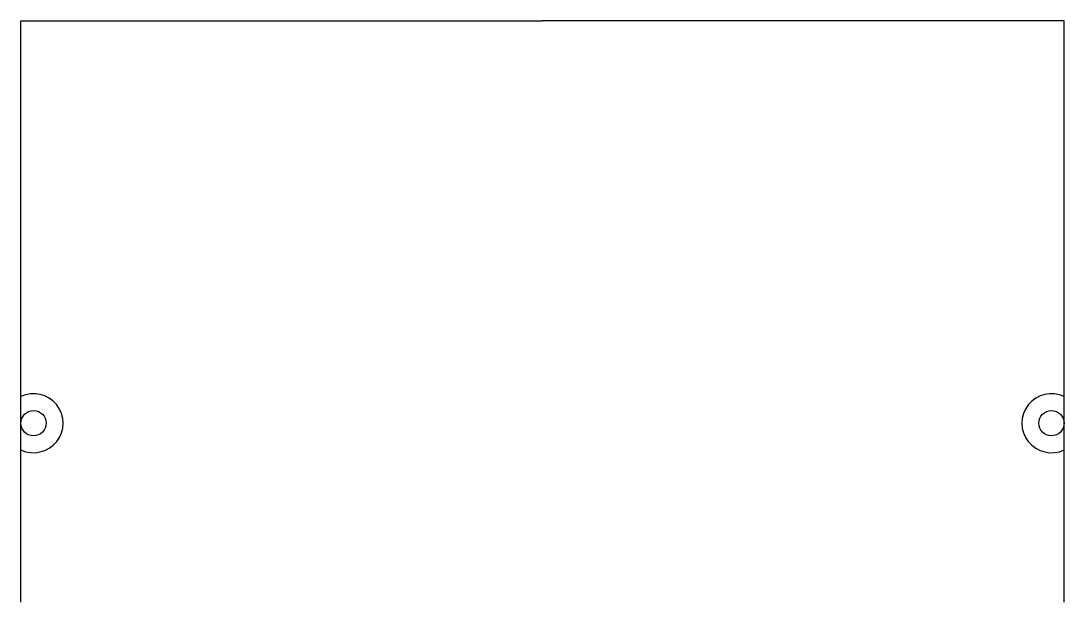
# Model space of a CAD drawing. Header units: millimetres. Extents: x -149 to -25, y -98 to -29.
import ezdxf

# ---------------------------------------------------------------- set-up
doc = ezdxf.new("R2010")
doc.units = ezdxf.units.MM
doc.layers.get('0').update_dxf_attribs({"linetype": 'CONTINUOUS'})

msp = doc.modelspace()

# ---------------------------------------------------------------- linework, layer by layer
for p, q in [((-148.9, -98), (-148.9, -29.16)), ((-148.9, -29.16), (-108.78, -29.16)), ((-108.78, -29.16), (-87.1, -29.16)), ((-65.42, -29.16), (-87.1, -29.16)), ((-25.3, -29.16), (-65.42, -29.16)), ((-25.3, -98), (-25.3, -29.16))]:
    msp.add_line(p, q)
for centre in [(-147.4, -76.81), (-26.8, -76.81)]:
    msp.add_circle(centre, 1.5)
for centre, start, end in [((-147.4, -76.81), -115.3769, 115.3769), ((-26.8, -76.81), 64.6231, 295.3769)]:
    msp.add_arc(centre, 3.5, start, end)

doc.saveas('drawing.dxf')
